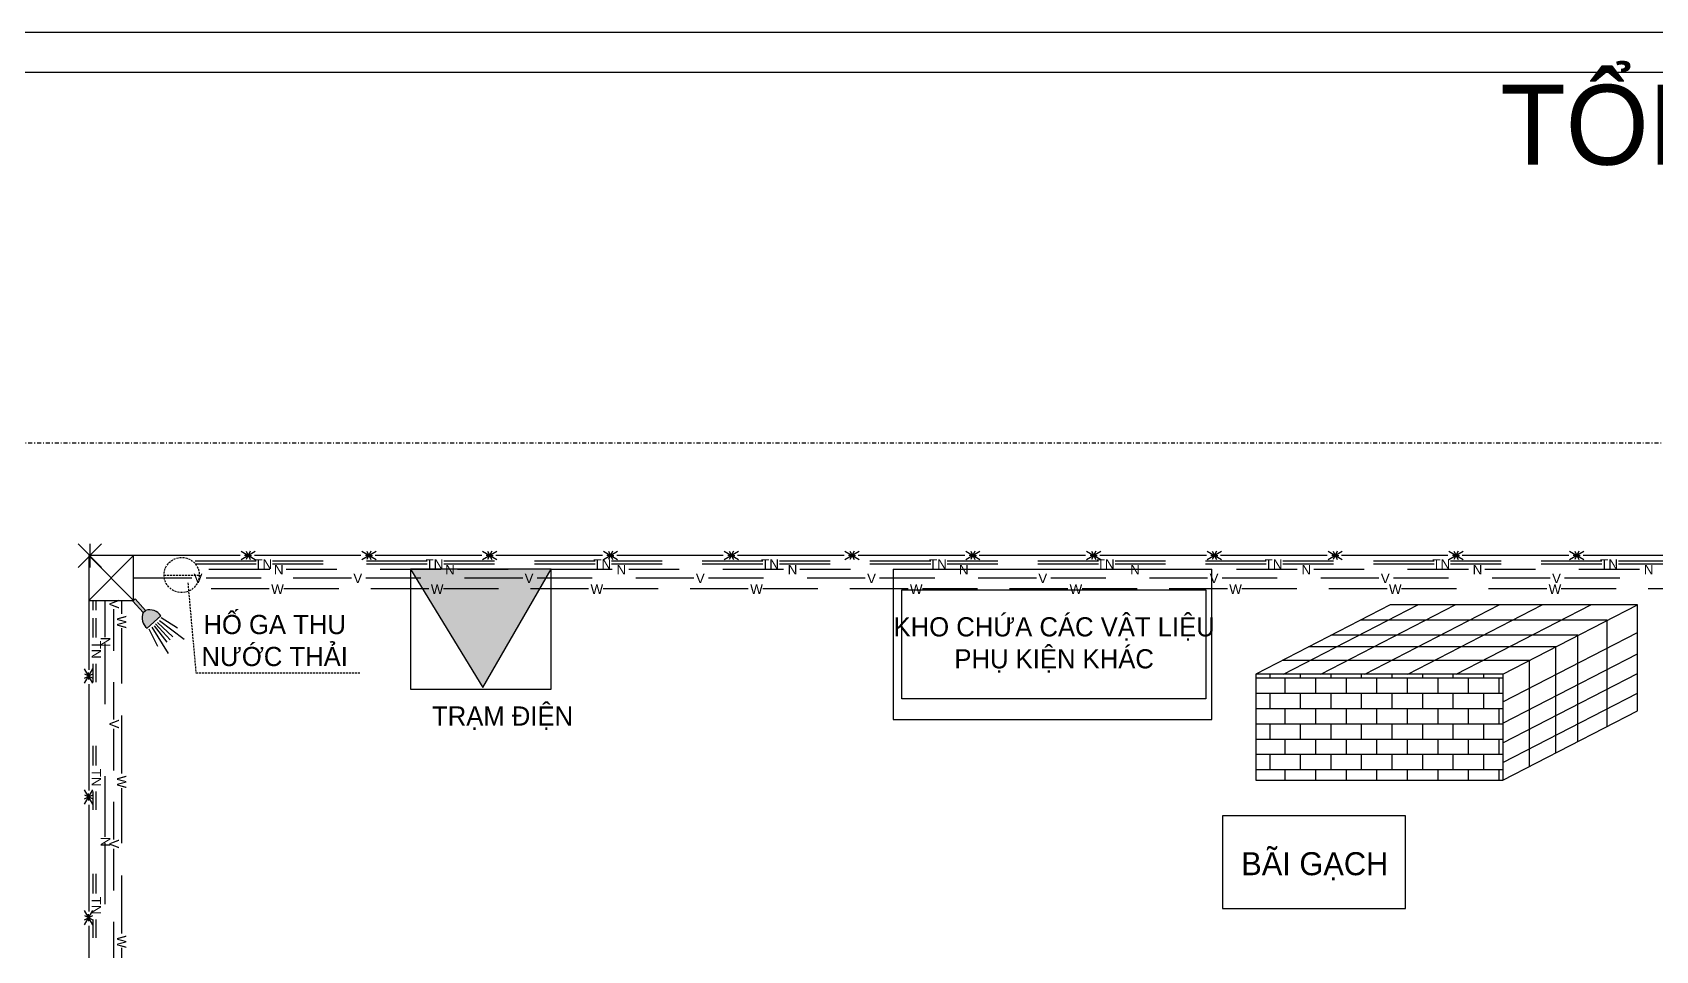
# Model space of a CAD drawing. Extents: x 122166 to 123167, y -5853 to -5259.
# Drawn here: x 122365.1 to 122568.2, y -5374.1 to -5259.3 of the extents above; entities that cross this region are included whole.
import ezdxf

# ---------------------------------------------------------------- set-up
doc = ezdxf.new("R2010")
doc.units = 0
doc.linetypes.add('DASHDOTX2', pattern=[2, 1, -0.5, 0, -0.5])
doc.linetypes.add('DASHED2', pattern=[0.375, 0.25, -0.125])
doc.layers.get('0').update_dxf_attribs({"linetype": 'CONTINUOUS'})
for name, color, linetype in [('02', 3, 'CONTINUOUS'), ('coffa', 6, 'CONTINUOUS'), ('KHUNG', 5, 'CONTINUOUS'), ('KICHTHUOC', 1, 'CONTINUOUS'), ('Layer1', 4, 'DASHED2'), ('LAYER3', 6, 'CONTINUOUS'), ('Layer4', 2, 'DASHDOTX2'), ('LOP1', 3, 'CONTINUOUS'), ('text', 4, 'CONTINUOUS'), ('TUONG', 7, 'CONTINUOUS'), ('tuong-cot', 6, 'CONTINUOUS')]:
    doc.layers.add(name, color=color, linetype=linetype)
doc.styles.get("Standard").update_dxf_attribs({"font": 'VTIMESN.TTF'})
doc.styles.add('TH', font='VTIMESN.TTF', dxfattribs={"height": 350})

# ---------------------------------------------------------------- blocks, each defined once
blk = doc.blocks.new('A$C1A8935D4')
at = {"layer": 'LOP1'}
h = blk.add_hatch(color=256, dxfattribs=at)
h.paths.add_polyline_path([(339, 330), (339, 260, 0.340508), (651, 95), (651, 494, 0.340508)])
h.paths.add_polyline_path([(339, 260), (339, 330), (0, 330), (0, 260)])
blk.add_arc((602, 381), 290, 204.5986, 279.8151)
for p, q in [((651, 494), (651, 95)), ((686, 477), (1094, 590)), ((704, 408), (1372, 529)), ((712, 347), (1164, 382)), ((686, 113), (1094, 0)), ((704, 295), (1181, 295)), ((704, 182), (1372, 61)), ((712, 243), (1164, 208))]:
    blk.add_line(p, q, dxfattribs=at)
blk.add_lwpolyline([(0, 260), (339, 260), (339, 330), (0, 330)], close=True, dxfattribs=at)
blk.add_arc((602, 209), 290, 80.1849, 155.4014, dxfattribs=at)

msp = doc.modelspace()

# ---------------------------------------------------------------- hatches: boundary and pattern name
at = {"layer": 'Layer1'}
h = msp.add_hatch(color=7, dxfattribs=at)
h.paths.add_polyline_path([(122421.458, -5341.231), (122428.481, -5329.066), (122414.007, -5329.066)])
h.paths.add_polyline_path([(122414.007, -5329.066), (122428.481, -5329.066), (122430, -5326.434), (122412.395, -5326.434)])
at = {"layer": 'tuong-cot'}
h = msp.add_hatch(dxfattribs=at)
h.set_pattern_fill('AR-B816', color=256, scale=0.009408, style=0)
h.set_pattern_definition([(360, (122231.2832, -6011.0312), (0, 1.9117056), []), (90, (122231.2832, -6011.0312), (-1.9117056, 1.9117056), [1.911706, -1.911706])])
h.paths.add_polyline_path([(122549.104, -5339.53), (122518.161, -5339.53), (122518.161, -5352.813), (122549.104, -5352.813)])

# ---------------------------------------------------------------- linework, layer by layer
at = {"layer": '02', "linetype": 'Continuous'}
msp.add_lwpolyline([(122513.986, -5368.848), (122536.918, -5368.848), (122536.918, -5357.264), (122513.986, -5357.264)], close=True, dxfattribs=at)
at = {"layer": 'coffa', "color": 2, "linetype": 'Continuous'}
for p, q in [((122472.772, -5326.434), (122512.688, -5326.434)), ((122472.772, -5326.434), (122472.772, -5345.221)), ((122512.688, -5345.221), (122512.688, -5326.434)), ((122472.772, -5345.221), (122512.688, -5345.221))]:
    msp.add_line(p, q, dxfattribs=at)
for points in [[(123162.219, -5848.265), (123162.219, -5264.265), (122331.219, -5264.265), (122331.219, -5848.265)], [(122430, -5326.434), (122412.395, -5326.434), (122412.395, -5341.434), (122430, -5341.434)]]:
    msp.add_lwpolyline(points, close=True, dxfattribs=at)
at = {"layer": 'KHUNG'}
msp.add_lwpolyline([(123167.219, -5853.265), (123167.219, -5259.265), (122326.219, -5259.265), (122326.219, -5853.265)], close=True, dxfattribs=at)
at = {"layer": 'KICHTHUOC', "color": 3, "linetype": 'Continuous'}
msp.add_lwpolyline([(122421.458, -5341.231), (122430, -5326.434), (122412.395, -5326.434)], close=True, dxfattribs=at)
at = {"layer": 'Layer1', "color": 2, "linetype": 'Continuous', "ltscale": 0.8}
for p, q in [((122372.138, -5324.72), (122377.738, -5330.32)), ((122377.738, -5324.72), (122372.138, -5330.32)), ((122391.072, -5324.72), (122377.738, -5324.72)), ((122391.179, -5325.22), (122392.961, -5324.165)), ((122391.179, -5324.165), (122392.961, -5325.22)), ((122392.07, -5324.692), (122391.63, -5324.692)), ((122392.329, -5324.165), (122391.81, -5325.22)), ((122391.81, -5324.165), (122392.329, -5325.22)), ((122392.07, -5324.692), (122392.509, -5324.692)), ((122406.187, -5324.72), (122392.854, -5324.72)), ((122406.294, -5325.22), (122408.076, -5324.165)), ((122406.294, -5324.165), (122408.076, -5325.22)), ((122407.185, -5324.692), (122406.746, -5324.692)), ((122407.445, -5324.165), (122406.925, -5325.22)), ((122406.925, -5324.165), (122407.445, -5325.22)), ((122407.185, -5324.692), (122407.625, -5324.692)), ((122421.302, -5324.72), (122407.969, -5324.72)), ((122421.409, -5324.165), (122423.192, -5325.22)), ((122421.409, -5325.22), (122423.192, -5324.165)), ((122422.301, -5324.692), (122421.861, -5324.692)), ((122422.041, -5324.165), (122422.56, -5325.22)), ((122422.56, -5324.165), (122422.041, -5325.22)), ((122422.301, -5324.692), (122422.74, -5324.692)), ((122436.418, -5324.72), (122423.084, -5324.72)), ((122436.525, -5324.165), (122438.307, -5325.22)), ((122436.525, -5325.22), (122438.307, -5324.165)), ((122437.416, -5324.692), (122436.976, -5324.692)), ((122437.156, -5324.165), (122437.676, -5325.22)), ((122437.676, -5324.165), (122437.156, -5325.22)), ((122437.416, -5324.692), (122437.855, -5324.692)), ((122451.533, -5324.72), (122438.2, -5324.72)), ((122451.64, -5324.165), (122453.422, -5325.22)), ((122451.64, -5325.22), (122453.422, -5324.165)), ((122452.531, -5324.692), (122452.092, -5324.692)), ((122452.272, -5324.165), (122452.791, -5325.22)), ((122452.791, -5324.165), (122452.272, -5325.22)), ((122452.531, -5324.692), (122452.971, -5324.692)), ((122466.649, -5324.72), (122453.315, -5324.72)), ((122466.756, -5324.165), (122468.538, -5325.22)), ((122466.756, -5325.22), (122468.538, -5324.165)), ((122467.647, -5324.692), (122467.207, -5324.692)), ((122467.387, -5324.165), (122467.906, -5325.22)), ((122467.906, -5324.165), (122467.387, -5325.22)), ((122467.647, -5324.692), (122468.086, -5324.692)), ((122481.764, -5324.72), (122468.431, -5324.72)), ((122481.871, -5324.165), (122483.653, -5325.22)), ((122481.871, -5325.22), (122483.653, -5324.165)), ((122482.762, -5324.692), (122482.323, -5324.692)), ((122482.502, -5324.165), (122483.022, -5325.22)), ((122483.022, -5324.165), (122482.502, -5325.22)), ((122482.762, -5324.692), (122483.201, -5324.692)), ((122496.879, -5324.72), (122483.546, -5324.72)), ((122496.986, -5324.165), (122498.768, -5325.22)), ((122496.986, -5325.22), (122498.768, -5324.165)), ((122497.877, -5324.692), (122497.438, -5324.692)), ((122497.618, -5324.165), (122498.137, -5325.22)), ((122498.137, -5324.165), (122497.618, -5325.22)), ((122497.877, -5324.692), (122498.317, -5324.692)), ((122511.995, -5324.72), (122498.661, -5324.72)), ((122512.102, -5324.165), (122513.884, -5325.22)), ((122512.102, -5325.22), (122513.884, -5324.165)), ((122512.993, -5324.692), (122512.553, -5324.692)), ((122512.733, -5324.165), (122513.252, -5325.22)), ((122513.252, -5324.165), (122512.733, -5325.22)), ((122512.993, -5324.692), (122513.432, -5324.692)), ((122527.11, -5324.72), (122513.777, -5324.72)), ((122527.217, -5324.165), (122528.999, -5325.22)), ((122527.217, -5325.22), (122528.999, -5324.165)), ((122528.108, -5324.692), (122527.669, -5324.692)), ((122527.848, -5324.165), (122528.368, -5325.22)), ((122528.368, -5324.165), (122527.848, -5325.22)), ((122528.108, -5324.692), (122528.548, -5324.692)), ((122542.225, -5324.72), (122528.892, -5324.72)), ((122542.333, -5324.165), (122544.115, -5325.22)), ((122542.333, -5325.22), (122544.115, -5324.165)), ((122543.224, -5324.692), (122542.784, -5324.692)), ((122542.964, -5324.165), (122543.483, -5325.22)), ((122543.483, -5324.165), (122542.964, -5325.22)), ((122543.224, -5324.692), (122543.663, -5324.692)), ((122557.341, -5324.72), (122544.007, -5324.72)), ((122557.448, -5324.165), (122559.23, -5325.22)), ((122557.448, -5325.22), (122559.23, -5324.165)), ((122558.339, -5324.692), (122557.899, -5324.692)), ((122558.079, -5324.165), (122558.599, -5325.22)), ((122558.599, -5324.165), (122558.079, -5325.22)), ((122558.339, -5324.692), (122558.778, -5324.692)), ((122572.456, -5324.72), (122559.123, -5324.72)), ((122372.138, -5330.32), (122372.138, -5339.005)), ((122372.637, -5340.68), (122371.583, -5338.898)), ((122371.583, -5340.68), (122372.637, -5338.898)), ((122372.637, -5340.68), (122371.583, -5338.898)), ((122371.583, -5340.68), (122372.637, -5338.898)), ((122372.637, -5340.68), (122371.583, -5338.898)), ((122371.583, -5340.68), (122372.637, -5338.898)), ((122372.637, -5340.68), (122371.583, -5338.898)), ((122371.583, -5340.68), (122372.637, -5338.898)), ((122372.637, -5340.68), (122371.583, -5338.898)), ((122371.583, -5340.68), (122372.637, -5338.898)), ((122372.637, -5340.68), (122371.583, -5338.898)), ((122371.583, -5340.68), (122372.637, -5338.898)), ((122372.637, -5340.68), (122371.583, -5338.898)), ((122371.583, -5340.68), (122372.637, -5338.898)), ((122371.583, -5340.68), (122372.637, -5338.898)), ((122372.637, -5340.68), (122371.583, -5338.898)), ((122371.583, -5339.529), (122372.637, -5340.049)), ((122371.583, -5340.049), (122372.637, -5339.529)), ((122371.583, -5339.529), (122372.637, -5340.049)), ((122371.583, -5340.049), (122372.637, -5339.529)), ((122371.583, -5339.529), (122372.637, -5340.049)), ((122371.583, -5340.049), (122372.637, -5339.529)), ((122371.583, -5339.529), (122372.637, -5340.049)), ((122371.583, -5340.049), (122372.637, -5339.529)), ((122371.583, -5339.529), (122372.637, -5340.049)), ((122371.583, -5340.049), (122372.637, -5339.529)), ((122371.583, -5339.529), (122372.637, -5340.049)), ((122371.583, -5340.049), (122372.637, -5339.529)), ((122371.583, -5339.529), (122372.637, -5340.049)), ((122371.583, -5340.049), (122372.637, -5339.529)), ((122371.583, -5340.049), (122372.637, -5339.529)), ((122371.583, -5339.529), (122372.637, -5340.049)), ((122372.11, -5339.789), (122372.11, -5339.349)), ((122372.11, -5339.789), (122372.11, -5339.349)), ((122372.11, -5339.789), (122372.11, -5339.349)), ((122372.11, -5339.789), (122372.11, -5339.349)), ((122372.11, -5339.789), (122372.11, -5339.349)), ((122372.11, -5339.789), (122372.11, -5339.349)), ((122372.11, -5339.789), (122372.11, -5339.349)), ((122372.11, -5339.789), (122372.11, -5339.349)), ((122372.11, -5339.789), (122372.11, -5340.228)), ((122372.11, -5339.789), (122372.11, -5340.228)), ((122372.11, -5339.789), (122372.11, -5340.228)), ((122372.11, -5339.789), (122372.11, -5340.228)), ((122372.11, -5339.789), (122372.11, -5340.228)), ((122372.11, -5339.789), (122372.11, -5340.228)), ((122372.11, -5339.789), (122372.11, -5340.228)), ((122372.11, -5339.789), (122372.11, -5340.228)), ((122372.138, -5340.787), (122372.138, -5354.12)), ((122372.637, -5355.795), (122371.583, -5354.013)), ((122371.583, -5355.795), (122372.637, -5354.013)), ((122371.583, -5355.795), (122372.637, -5354.013)), ((122372.637, -5355.795), (122371.583, -5354.013)), ((122371.583, -5355.795), (122372.637, -5354.013)), ((122372.637, -5355.795), (122371.583, -5354.013)), ((122371.583, -5355.795), (122372.637, -5354.013)), ((122372.637, -5355.795), (122371.583, -5354.013)), ((122371.583, -5355.795), (122372.637, -5354.013)), ((122372.637, -5355.795), (122371.583, -5354.013)), ((122371.583, -5355.795), (122372.637, -5354.013)), ((122372.637, -5355.795), (122371.583, -5354.013)), ((122371.583, -5355.795), (122372.637, -5354.013)), ((122372.637, -5355.795), (122371.583, -5354.013)), ((122371.583, -5355.795), (122372.637, -5354.013)), ((122372.637, -5355.795), (122371.583, -5354.013)), ((122371.583, -5354.645), (122372.637, -5355.164)), ((122371.583, -5355.164), (122372.637, -5354.645)), ((122371.583, -5355.164), (122372.637, -5354.645)), ((122371.583, -5354.645), (122372.637, -5355.164)), ((122371.583, -5355.164), (122372.637, -5354.645)), ((122371.583, -5354.645), (122372.637, -5355.164)), ((122371.583, -5355.164), (122372.637, -5354.645)), ((122371.583, -5354.645), (122372.637, -5355.164)), ((122371.583, -5355.164), (122372.637, -5354.645)), ((122371.583, -5354.645), (122372.637, -5355.164)), ((122371.583, -5355.164), (122372.637, -5354.645)), ((122371.583, -5354.645), (122372.637, -5355.164)), ((122371.583, -5355.164), (122372.637, -5354.645)), ((122371.583, -5354.645), (122372.637, -5355.164)), ((122371.583, -5355.164), (122372.637, -5354.645)), ((122371.583, -5354.645), (122372.637, -5355.164)), ((122372.11, -5354.904), (122372.11, -5354.465)), ((122372.11, -5354.904), (122372.11, -5354.465)), ((122372.11, -5354.904), (122372.11, -5354.465)), ((122372.11, -5354.904), (122372.11, -5354.465)), ((122372.11, -5354.904), (122372.11, -5354.465)), ((122372.11, -5354.904), (122372.11, -5354.465)), ((122372.11, -5354.904), (122372.11, -5354.465)), ((122372.11, -5354.904), (122372.11, -5354.465)), ((122372.11, -5354.904), (122372.11, -5355.344)), ((122372.11, -5354.904), (122372.11, -5355.344)), ((122372.11, -5354.904), (122372.11, -5355.344)), ((122372.11, -5354.904), (122372.11, -5355.344)), ((122372.11, -5354.904), (122372.11, -5355.344)), ((122372.11, -5354.904), (122372.11, -5355.344)), ((122372.11, -5354.904), (122372.11, -5355.344)), ((122372.11, -5354.904), (122372.11, -5355.344)), ((122372.138, -5355.902), (122372.138, -5369.236)), ((122372.637, -5370.911), (122371.583, -5369.129)), ((122371.583, -5370.911), (122372.637, -5369.129)), ((122371.583, -5370.911), (122372.637, -5369.129)), ((122372.637, -5370.911), (122371.583, -5369.129)), ((122371.583, -5370.911), (122372.637, -5369.129)), ((122372.637, -5370.911), (122371.583, -5369.129)), ((122371.583, -5370.911), (122372.637, -5369.129)), ((122372.637, -5370.911), (122371.583, -5369.129)), ((122371.583, -5370.911), (122372.637, -5369.129)), ((122372.637, -5370.911), (122371.583, -5369.129)), ((122371.583, -5370.911), (122372.637, -5369.129)), ((122372.637, -5370.911), (122371.583, -5369.129)), ((122371.583, -5370.911), (122372.637, -5369.129)), ((122372.637, -5370.911), (122371.583, -5369.129)), ((122371.583, -5370.911), (122372.637, -5369.129)), ((122372.637, -5370.911), (122371.583, -5369.129)), ((122371.583, -5369.76), (122372.637, -5370.279)), ((122371.583, -5370.279), (122372.637, -5369.76)), ((122371.583, -5370.279), (122372.637, -5369.76)), ((122371.583, -5369.76), (122372.637, -5370.279)), ((122371.583, -5370.279), (122372.637, -5369.76)), ((122371.583, -5369.76), (122372.637, -5370.279)), ((122371.583, -5370.279), (122372.637, -5369.76)), ((122371.583, -5369.76), (122372.637, -5370.279)), ((122371.583, -5370.279), (122372.637, -5369.76)), ((122371.583, -5369.76), (122372.637, -5370.279)), ((122371.583, -5370.279), (122372.637, -5369.76)), ((122371.583, -5369.76), (122372.637, -5370.279)), ((122371.583, -5370.279), (122372.637, -5369.76)), ((122371.583, -5369.76), (122372.637, -5370.279)), ((122371.583, -5370.279), (122372.637, -5369.76)), ((122371.583, -5369.76), (122372.637, -5370.279)), ((122372.11, -5370.02), (122372.11, -5369.58)), ((122372.11, -5370.02), (122372.11, -5369.58)), ((122372.11, -5370.02), (122372.11, -5369.58)), ((122372.11, -5370.02), (122372.11, -5369.58)), ((122372.11, -5370.02), (122372.11, -5369.58)), ((122372.11, -5370.02), (122372.11, -5369.58)), ((122372.11, -5370.02), (122372.11, -5369.58)), ((122372.11, -5370.02), (122372.11, -5369.58)), ((122372.11, -5370.02), (122372.11, -5370.459)), ((122372.11, -5370.02), (122372.11, -5370.459)), ((122372.11, -5370.02), (122372.11, -5370.459)), ((122372.11, -5370.02), (122372.11, -5370.459)), ((122372.11, -5370.02), (122372.11, -5370.459)), ((122372.11, -5370.02), (122372.11, -5370.459)), ((122372.11, -5370.02), (122372.11, -5370.459)), ((122372.11, -5370.02), (122372.11, -5370.459)), ((122372.138, -5371.018), (122372.138, -5384.351))]:
    msp.add_line(p, q, dxfattribs=at)
at = {"layer": 'Layer1', "color": 7}
msp.add_line((122381.549, -5327.146), (122385.964, -5327.146), dxfattribs=at)
at = {"layer": 'Layer1', "color": 251}
for p, q in [((122384.523, -5328.14), (122385.532, -5339.365)), ((122385.532, -5339.365), (122406.121, -5339.365))]:
    msp.add_line(p, q, dxfattribs=at)
at = {"layer": 'Layer1', "color": 2, "linetype": 'Continuous', "ltscale": 0.8}
msp.add_lwpolyline([(122372.138, -5330.32), (122377.738, -5330.32), (122377.738, -5324.72), (122372.138, -5324.72)], close=True, dxfattribs=at)
at = {"layer": 'Layer1', "color": 7}
msp.add_circle((122383.756, -5327.146), 2.207, dxfattribs=at)
at = {"layer": 'LAYER3', "linetype": 'DASHDOTX2', "ltscale": 0.5}
msp.add_line((122338.162, -5310.602), (122716.406, -5310.602), dxfattribs=at)
at = {"layer": 'LAYER3', "linetype": 'Continuous'}
for p, q in [((122370.796, -5323.253), (122373.736, -5326.188)), ((122370.796, -5326.188), (122373.736, -5323.253))]:
    msp.add_line(p, q, dxfattribs=at)
msp.add_lwpolyline([(122473.895, -5329.016), (122511.913, -5329.016), (122511.913, -5342.631), (122473.895, -5342.631)], close=True, dxfattribs=at)
at = {"layer": 'tuong-cot'}
for p, q in [((122372.266, -5323.253), (122372.266, -5326.188)), ((122385.458, -5325.39), (122393.058, -5325.39)), ((122385.458, -5325.74), (122393.058, -5325.74)), ((122395.129, -5325.39), (122401.458, -5325.39)), ((122395.129, -5325.74), (122401.458, -5325.74)), ((122406.889, -5325.39), (122414.489, -5325.39)), ((122406.889, -5325.74), (122414.489, -5325.74)), ((122416.56, -5325.39), (122422.889, -5325.39)), ((122416.56, -5325.74), (122422.889, -5325.74)), ((122427.889, -5325.39), (122435.489, -5325.39)), ((122427.889, -5325.74), (122435.489, -5325.74)), ((122437.56, -5325.39), (122443.889, -5325.39)), ((122437.56, -5325.74), (122443.889, -5325.74)), ((122448.889, -5325.39), (122456.489, -5325.39)), ((122448.889, -5325.74), (122456.489, -5325.74)), ((122458.56, -5325.39), (122464.889, -5325.39)), ((122458.56, -5325.74), (122464.889, -5325.74)), ((122469.889, -5325.39), (122477.489, -5325.39)), ((122469.889, -5325.74), (122477.489, -5325.74)), ((122479.56, -5325.39), (122485.889, -5325.39)), ((122479.56, -5325.74), (122485.889, -5325.74)), ((122490.889, -5325.39), (122498.489, -5325.39)), ((122490.889, -5325.74), (122498.489, -5325.74)), ((122500.56, -5325.39), (122506.889, -5325.39)), ((122500.56, -5325.74), (122506.889, -5325.74)), ((122511.889, -5325.39), (122519.489, -5325.39)), ((122511.889, -5325.74), (122519.489, -5325.74)), ((122521.56, -5325.39), (122527.889, -5325.39)), ((122521.56, -5325.74), (122527.889, -5325.74)), ((122532.889, -5325.39), (122540.489, -5325.39)), ((122532.889, -5325.74), (122540.489, -5325.74)), ((122542.56, -5325.39), (122548.889, -5325.39)), ((122542.56, -5325.74), (122548.889, -5325.74)), ((122553.889, -5325.39), (122561.489, -5325.39)), ((122553.889, -5325.74), (122561.489, -5325.74)), ((122563.56, -5325.39), (122569.889, -5325.39)), ((122563.56, -5325.74), (122569.889, -5325.74)), ((122385.013, -5327.52), (122377.738, -5327.52)), ((122393.716, -5327.52), (122386.824, -5327.52)), ((122387.165, -5326.434), (122394.765, -5326.434)), ((122396.836, -5326.434), (122403.165, -5326.434)), ((122404.997, -5327.52), (122397.721, -5327.52)), ((122413.699, -5327.52), (122406.807, -5327.52)), ((122408.595, -5326.434), (122416.195, -5326.434)), ((122408.595, -5326.434), (122416.195, -5326.434)), ((122418.267, -5326.434), (122424.595, -5326.434)), ((122418.267, -5326.434), (122424.595, -5326.434)), ((122426.427, -5327.52), (122419.152, -5327.52)), ((122435.129, -5327.52), (122428.238, -5327.52)), ((122430.026, -5326.434), (122437.626, -5326.434)), ((122430.026, -5326.434), (122437.626, -5326.434)), ((122439.698, -5326.434), (122446.026, -5326.434)), ((122439.698, -5326.434), (122446.026, -5326.434)), ((122447.858, -5327.52), (122440.583, -5327.52)), ((122456.56, -5327.52), (122449.669, -5327.52)), ((122451.457, -5326.434), (122459.057, -5326.434)), ((122451.457, -5326.434), (122459.057, -5326.434)), ((122461.128, -5326.434), (122467.457, -5326.434)), ((122461.128, -5326.434), (122467.457, -5326.434)), ((122469.288, -5327.52), (122462.013, -5327.52)), ((122477.991, -5327.52), (122471.099, -5327.52)), ((122472.887, -5326.434), (122480.487, -5326.434)), ((122472.887, -5326.434), (122480.487, -5326.434)), ((122482.559, -5326.434), (122488.887, -5326.434)), ((122482.559, -5326.434), (122488.887, -5326.434)), ((122490.719, -5327.52), (122483.444, -5327.52)), ((122499.421, -5327.52), (122492.53, -5327.52)), ((122494.318, -5326.434), (122501.918, -5326.434)), ((122494.318, -5326.434), (122501.918, -5326.434)), ((122503.989, -5326.434), (122510.318, -5326.434)), ((122503.989, -5326.434), (122510.318, -5326.434)), ((122512.15, -5327.52), (122504.875, -5327.52)), ((122520.852, -5327.52), (122513.961, -5327.52)), ((122515.749, -5326.434), (122523.349, -5326.434)), ((122515.749, -5326.434), (122523.349, -5326.434)), ((122525.42, -5326.434), (122531.749, -5326.434)), ((122525.42, -5326.434), (122531.749, -5326.434)), ((122533.58, -5327.52), (122526.305, -5327.52)), ((122542.283, -5327.52), (122535.391, -5327.52)), ((122537.179, -5326.434), (122544.779, -5326.434)), ((122537.179, -5326.434), (122544.779, -5326.434)), ((122546.851, -5326.434), (122553.179, -5326.434)), ((122546.851, -5326.434), (122553.179, -5326.434)), ((122555.011, -5327.52), (122547.736, -5327.52)), ((122563.713, -5327.52), (122556.822, -5327.52)), ((122558.61, -5326.434), (122566.21, -5326.434)), ((122558.61, -5326.434), (122566.21, -5326.434)), ((122394.717, -5328.874), (122387.442, -5328.874)), ((122403.419, -5328.874), (122396.528, -5328.874)), ((122414.7, -5328.874), (122407.425, -5328.874)), ((122423.402, -5328.874), (122416.511, -5328.874)), ((122434.683, -5328.874), (122427.408, -5328.874)), ((122443.385, -5328.874), (122436.494, -5328.874)), ((122454.666, -5328.874), (122447.391, -5328.874)), ((122463.368, -5328.874), (122456.477, -5328.874)), ((122474.649, -5328.874), (122467.374, -5328.874)), ((122483.351, -5328.874), (122476.46, -5328.874)), ((122494.632, -5328.874), (122487.357, -5328.874)), ((122503.334, -5328.874), (122496.443, -5328.874)), ((122514.615, -5328.874), (122507.34, -5328.874)), ((122523.317, -5328.874), (122516.426, -5328.874)), ((122534.598, -5328.874), (122527.323, -5328.874)), ((122543.301, -5328.874), (122536.409, -5328.874)), ((122554.581, -5328.874), (122547.306, -5328.874)), ((122563.284, -5328.874), (122556.392, -5328.874)), ((122574.564, -5328.874), (122567.289, -5328.874)), ((122372.688, -5331.536), (122372.688, -5330.32)), ((122373.038, -5331.536), (122373.038, -5330.32)), ((122374.167, -5334.908), (122374.167, -5330.32)), ((122375.245, -5336.618), (122375.245, -5331.402)), ((122376.283, -5331.996), (122376.283, -5330.32)), ((122534.99, -5330.855), (122518.161, -5339.53)), ((122521.636, -5339.53), (122538.465, -5330.855)), ((122526.312, -5339.53), (122543.141, -5330.855)), ((122531.805, -5339.53), (122548.634, -5330.855)), ((122565.933, -5330.855), (122534.99, -5330.855)), ((122537.182, -5339.53), (122554.011, -5330.855)), ((122543.26, -5339.53), (122560.089, -5330.855)), ((122549.104, -5339.53), (122565.933, -5330.855)), ((122565.933, -5344.138), (122565.933, -5330.855)), ((122372.688, -5334.98), (122372.688, -5332.535)), ((122373.038, -5334.98), (122373.038, -5332.535)), ((122376.283, -5340.698), (122376.283, -5333.807)), ((122562.166, -5332.797), (122531.222, -5332.797)), ((122562.166, -5346.08), (122562.166, -5332.797)), ((122374.167, -5343.308), (122374.167, -5335.708)), ((122558.495, -5334.69), (122527.551, -5334.69)), ((122549.104, -5343.007), (122565.933, -5334.333)), ((122558.495, -5347.972), (122558.495, -5334.69)), ((122552.412, -5337.825), (122521.468, -5337.825)), ((122555.708, -5336.126), (122524.764, -5336.126)), ((122549.104, -5345.692), (122565.933, -5337.018)), ((122552.412, -5351.108), (122552.412, -5337.825)), ((122555.708, -5349.409), (122555.708, -5336.126)), ((122372.688, -5340.535), (122372.688, -5338.248)), ((122373.038, -5340.535), (122373.038, -5338.248)), ((122549.104, -5339.53), (122518.161, -5339.53)), ((122518.161, -5339.53), (122518.161, -5352.813)), ((122549.104, -5348.144), (122565.933, -5339.469)), ((122549.104, -5339.53), (122549.104, -5352.813)), ((122375.245, -5345.229), (122375.245, -5340.539)), ((122549.104, -5350.595), (122565.933, -5341.92)), ((122376.283, -5351.996), (122376.283, -5344.72)), ((122549.104, -5352.813), (122565.933, -5344.138)), ((122375.245, -5351.618), (122375.245, -5346.402)), ((122372.688, -5350.98), (122372.688, -5348.535)), ((122373.038, -5350.98), (122373.038, -5348.535)), ((122374.167, -5359.913), (122374.167, -5352.313)), ((122376.283, -5360.698), (122376.283, -5353.807)), ((122518.161, -5352.813), (122549.104, -5352.813)), ((122372.688, -5356.535), (122372.688, -5354.248)), ((122373.038, -5356.535), (122373.038, -5354.248)), ((122375.245, -5360.229), (122375.245, -5355.539)), ((122374.167, -5368.313), (122374.167, -5360.713)), ((122375.245, -5366.618), (122375.245, -5361.402)), ((122372.688, -5366.98), (122372.688, -5364.535)), ((122373.038, -5366.98), (122373.038, -5364.535)), ((122376.283, -5371.996), (122376.283, -5364.72)), ((122372.688, -5372.535), (122372.688, -5370.248)), ((122373.038, -5372.535), (122373.038, -5370.248)), ((122375.245, -5375.229), (122375.245, -5370.539)), ((122376.283, -5380.698), (122376.283, -5373.807))]:
    msp.add_line(p, q, dxfattribs=at)

# ---------------------------------------------------------------- block references
at = {"layer": 'LOP1', "xscale": 0.005710978196978153, "yscale": 0.005710978195565986, "zscale": 0.005710978195985724, "rotation": 312.2639905142446}
msp.add_blockref('A$C1A8935D4', (122376.541, -5331.409), dxfattribs=at)

# ---------------------------------------------------------------- texts
at = {"layer": 'KICHTHUOC', "color": 3, "linetype": 'Continuous', "insert": (122423.913, -5345.05), "char_height": 2.4, "width": 29.9736, "attachment_point": 5, "style": 'TH'}
msp.add_mtext('TRAÏM ÑIEÄN   ', dxfattribs=at)
at = {"layer": 'Layer4', "color": 3, "linetype": 'Continuous', "ltscale": 0.5, "attachment_point": 5, "style": 'TH'}
for s, insert, char_height, width in [('HOÁ GA THU \\PNÖÔÙC THAÛI', (122395.389, -5335.355), 2.4, 36.4084), ('KHO CHÖÙA CAÙC VAÄT LIEÄU PHUÏ KIEÄN KHAÙC ', (122492.938, -5335.894), 2.4, 40.7698), ('BAÕI GAÏCH', (122525.554, -5363.582), 2.88, 43.69008)]:
    msp.add_mtext(s, dxfattribs=dict(at, insert=insert, char_height=char_height, width=width))
at = {"layer": 'text', "char_height": 1.2, "width": 1.53541, "attachment_point": 1}
for s, insert in [('{\\fVNI-Helve|b0|i0|c0|p2;TN}', (122392.841, -5325.182)), ('{\\fVNI-Helve|b0|i0|c0|p2;TN}', (122414.272, -5325.182)), ('{\\fVNI-Helve|b0|i0|c0|p2;TN}', (122435.272, -5325.182)), ('{\\fVNI-Helve|b0|i0|c0|p2;TN}', (122456.272, -5325.182)), ('{\\fVNI-Helve|b0|i0|c0|p2;TN}', (122477.272, -5325.182)), ('{\\fVNI-Helve|b0|i0|c0|p2;TN}', (122498.272, -5325.182)), ('{\\fVNI-Helve|b0|i0|c0|p2;TN}', (122519.272, -5325.182)), ('{\\fVNI-Helve|b0|i0|c0|p2;TN}', (122540.272, -5325.182)), ('{\\fVNI-Helve|b0|i0|c0|p2;TN}', (122561.272, -5325.182)), ('{\\fVNI-Helve|b0|i0|c0|p2;V}', (122385.25, -5326.962)), ('{\\fVNI-Helve|b0|i0|c0|p2;N}', (122395.299, -5325.876)), ('{\\fVNI-Helve|b0|i0|c0|p2;V}', (122405.233, -5326.962)), ('{\\fVNI-Helve|b0|i0|c0|p2;N}', (122416.73, -5325.876)), ('{\\fVNI-Helve|b0|i0|c0|p2;N}', (122416.73, -5325.876)), ('{\\fVNI-Helve|b0|i0|c0|p2;V}', (122426.664, -5326.962)), ('{\\fVNI-Helve|b0|i0|c0|p2;N}', (122438.161, -5325.876)), ('{\\fVNI-Helve|b0|i0|c0|p2;N}', (122438.161, -5325.876)), ('{\\fVNI-Helve|b0|i0|c0|p2;V}', (122448.094, -5326.962)), ('{\\fVNI-Helve|b0|i0|c0|p2;N}', (122459.591, -5325.876)), ('{\\fVNI-Helve|b0|i0|c0|p2;N}', (122459.591, -5325.876)), ('{\\fVNI-Helve|b0|i0|c0|p2;V}', (122469.525, -5326.962)), ('{\\fVNI-Helve|b0|i0|c0|p2;N}', (122481.022, -5325.876)), ('{\\fVNI-Helve|b0|i0|c0|p2;N}', (122481.022, -5325.876)), ('{\\fVNI-Helve|b0|i0|c0|p2;V}', (122490.956, -5326.962)), ('{\\fVNI-Helve|b0|i0|c0|p2;N}', (122502.453, -5325.876)), ('{\\fVNI-Helve|b0|i0|c0|p2;N}', (122502.453, -5325.876)), ('{\\fVNI-Helve|b0|i0|c0|p2;V}', (122512.386, -5326.962)), ('{\\fVNI-Helve|b0|i0|c0|p2;N}', (122523.883, -5325.876)), ('{\\fVNI-Helve|b0|i0|c0|p2;N}', (122523.883, -5325.876)), ('{\\fVNI-Helve|b0|i0|c0|p2;V}', (122533.817, -5326.962)), ('{\\fVNI-Helve|b0|i0|c0|p2;N}', (122545.314, -5325.876)), ('{\\fVNI-Helve|b0|i0|c0|p2;N}', (122545.314, -5325.876)), ('{\\fVNI-Helve|b0|i0|c0|p2;V}', (122555.248, -5326.962)), ('{\\fVNI-Helve|b0|i0|c0|p2;N}', (122566.745, -5325.876)), ('{\\fVNI-Helve|b0|i0|c0|p2;N}', (122566.745, -5325.876)), ('{\\fVNI-Helve|b0|i0|c0|p2;W}', (122394.953, -5328.316)), ('{\\fVNI-Helve|b0|i0|c0|p2;W}', (122414.936, -5328.316)), ('{\\fVNI-Helve|b0|i0|c0|p2;W}', (122434.92, -5328.316)), ('{\\fVNI-Helve|b0|i0|c0|p2;W}', (122454.903, -5328.316)), ('{\\fVNI-Helve|b0|i0|c0|p2;W}', (122474.886, -5328.316)), ('{\\fVNI-Helve|b0|i0|c0|p2;W}', (122494.869, -5328.316)), ('{\\fVNI-Helve|b0|i0|c0|p2;W}', (122514.852, -5328.316)), ('{\\fVNI-Helve|b0|i0|c0|p2;W}', (122534.835, -5328.316)), ('{\\fVNI-Helve|b0|i0|c0|p2;W}', (122554.818, -5328.316))]:
    msp.add_mtext(s, dxfattribs=dict(at, insert=insert))
at = {"layer": 'text', "char_height": 1.2, "attachment_point": 1, "rotation": 270}
for s, insert, width in [('{\\fVNI-Helve|b0|i0|c0|p2;V}', (122375.909, -5330.229), 1.53541), ('{\\fVNI-Helve|b0|i0|c0|p2;W}', (122376.842, -5332.232), 1.53541), ('{\\fVNI-Helve|b0|i0|c0|p2;TN}', (122373.676, -5335.38), 2.46812), ('{\\fVNI-Helve|b0|i0|c0|p2;N}', (122374.831, -5334.908), 1.53541), ('{\\fVNI-Helve|b0|i0|c0|p2;V}', (122375.909, -5345.229), 1.53541), ('{\\fVNI-Helve|b0|i0|c0|p2;TN}', (122373.676, -5351.38), 2.46812), ('{\\fVNI-Helve|b0|i0|c0|p2;W}', (122376.842, -5352.232), 1.53541), ('{\\fVNI-Helve|b0|i0|c0|p2;N}', (122374.831, -5359.913), 1.53541), ('{\\fVNI-Helve|b0|i0|c0|p2;V}', (122375.909, -5360.229), 1.53541), ('{\\fVNI-Helve|b0|i0|c0|p2;TN}', (122373.676, -5367.38), 2.46812), ('{\\fVNI-Helve|b0|i0|c0|p2;W}', (122376.842, -5372.232), 1.53541)]:
    msp.add_mtext(s, dxfattribs=dict(at, insert=insert, width=width))
at = {"layer": 'TUONG', "insert": (122548.784, -5265.811), "char_height": 10, "attachment_point": 1}
msp.add_mtext('TOÅNG MAËT BAÈNG THI COÂNG COÂNG TRÖÔØNG   TL 1:100\\P                   (GIAI ÑOAÏN THI COÂNG KHUNG)', dxfattribs=at)

doc.saveas('drawing.dxf')
